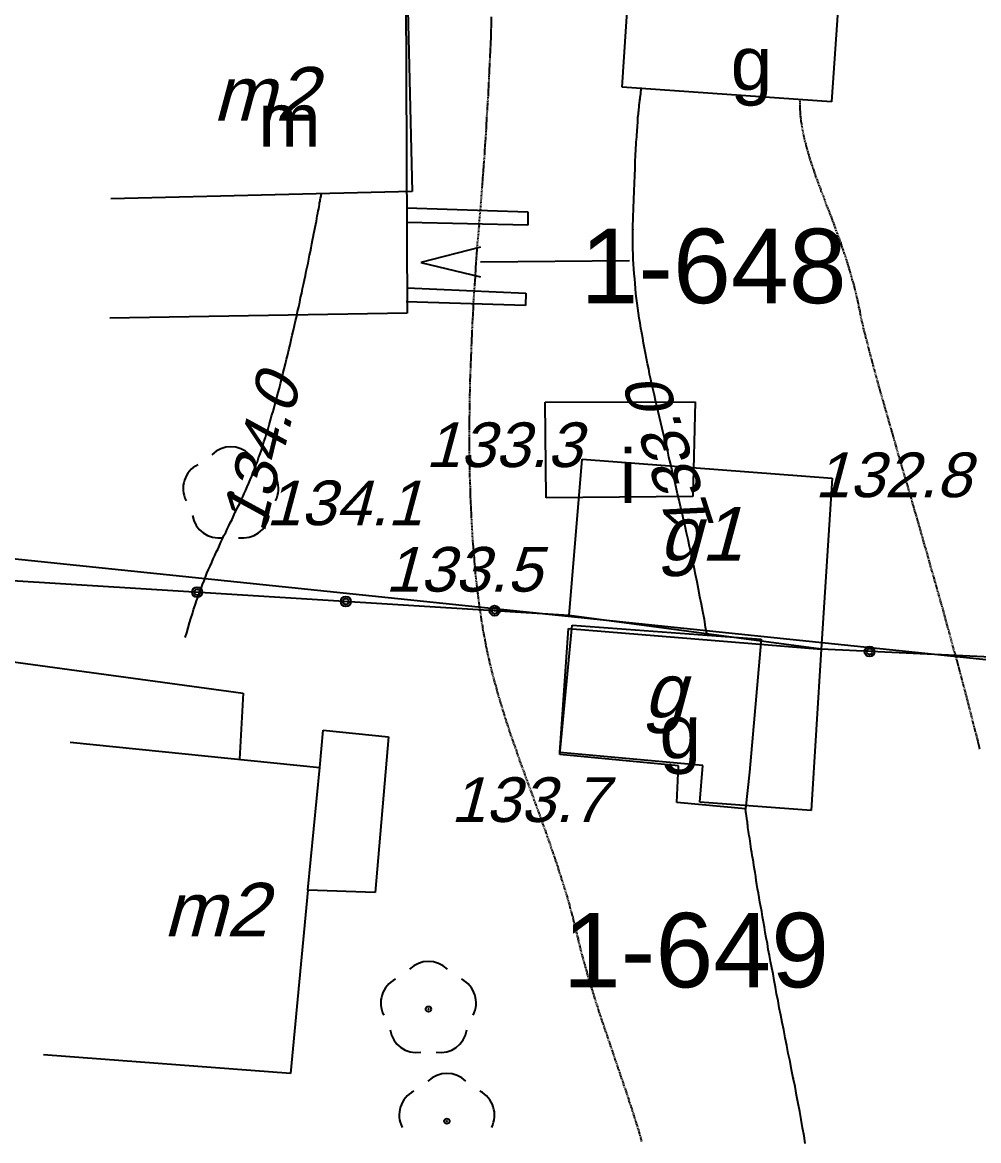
# Model space of a CAD drawing. Header units: millimetres. Extents: x -105266 to 178069, y 491 to 168574.
# Drawn here: x 20663 to 23871, y 99323 to 103076 of the extents above; entities that cross this region are included whole.
import ezdxf
from ezdxf.enums import TextEntityAlignment as Align

# ---------------------------------------------------------------- set-up
doc = ezdxf.new("R2010")
doc.units = ezdxf.units.MM
for name, pattern in [('1', [0]), ('BGT', [0]), ('BUD', [0]), ('GDE', [0]), ('UPW', [0]), ('WRC', [0]), ('WRP', [4.5, 3, -1.5])]:
    doc.linetypes.add(name, pattern=pattern)
for name, color, linetype in [('DZIALKI', 7, 'GDE'), ('EBTPO_L_8', 7, '1'), ('EBUOA_MZ_T_0', 14, 'Continuous'), ('EBUOA_T_0', 7, 'Continuous'), ('EBUPP_L_0', 7, '1'), ('EBUPP_MZ_L_1', 14, 'BUD'), ('NUMERY_DZIALEK', 7, 'Continuous'), ('SDRPT_L_1', 7, '1'), ('SZOPO_L_0', 171, '1'), ('SZZPZ_L_2', 90, '1'), ('UWWPO_L_0', 5, 'UPW'), ('WUKOS_T_4', 34, 'Continuous'), ('WWROH_T_0', 23, 'Continuous'), ('WWRPH_L_0', 23, 'WRC'), ('WWRPH_L_1', 23, 'WRP')]:
    doc.layers.add(name, color=color, linetype=linetype)
doc.styles.get("Standard").update_dxf_attribs({"font": 'arial.ttf'})

msp = doc.modelspace()

# ---------------------------------------------------------------- linework, layer by layer
at = {"layer": 'DZIALKI'}
msp.add_line((24680.92, 100854.63), (20440.92, 101295.63), dxfattribs=at)
at = {"layer": 'EBTPO_L_8', "linetype": '1'}
for p, q in [((22199.92, 102321.63), (21999.92, 102269.63)), ((21999.92, 102269.63), (22199.92, 102221.63)), ((22699.92, 102275.63), (22199.92, 102271.63))]:
    msp.add_line(p, q, dxfattribs=at)
at = {"layer": 'EBUPP_L_0', "linetype": '1'}
for p, q in [((22674.92, 102858.63), (22699.92, 103241.63)), ((21953.92, 103196.63), (21969.92, 102508.63)), ((23403.92, 103203.63), (23376.92, 102809.63)), ((23376.92, 102809.63), (22674.92, 102858.63)), ((21969.92, 102508.63), (20958.92, 102483.63)), ((22416.92, 101801.63), (22919.92, 101802.63)), ((22419.92, 101480.63), (22416.92, 101801.63)), ((22919.92, 101802.63), (22911.92, 101484.63)), ((22911.92, 101484.63), (22419.92, 101480.63)), ((22465.92, 100618.63), (22506.92, 101052.63)), ((22506.92, 101052.63), (23140.92, 101006.63)), ((23140.92, 101006.63), (23101.92, 100559.63)), ((21660.92, 100575.63), (21671.92, 100700.63)), ((21671.92, 100700.63), (21890.92, 100678.63)), ((20822.92, 100660.63), (21660.92, 100575.63)), ((21890.92, 100678.63), (21845.92, 100155.63)), ((22863.92, 100580.63), (22465.92, 100618.63)), ((22857.92, 100457.63), (22863.92, 100580.63)), ((23101.92, 100559.63), (23088.92, 100436.63)), ((23088.92, 100436.63), (22857.92, 100457.63)), ((21619.92, 100163.63), (21561.92, 99548.63)), ((21845.92, 100155.63), (21619.92, 100163.63)), ((21561.92, 99548.63), (20733.92, 99611.63))]:
    msp.add_line(p, q, dxfattribs=at)
at = {"layer": 'EBUPP_MZ_L_1', "linetype": 'BUD'}
for p, q in [((21948.92, 103208.63), (21953.92, 102100.63)), ((21953.92, 102100.63), (20955.92, 102083.63)), ((22496.92, 101085.63), (22540.92, 101609.63)), ((22540.92, 101609.63), (23378.92, 101546.63)), ((23378.92, 101546.63), (23342.92, 100972.63)), ((23342.92, 100972.63), (22496.92, 101085.63)), ((22465.92, 100625.63), (22494.92, 101041.63)), ((22494.92, 101041.63), (23342.92, 100972.63)), ((23342.92, 100972.63), (23308.92, 100430.63)), ((21660.92, 100575.63), (21671.92, 100700.63)), ((21671.92, 100700.63), (21890.92, 100678.63)), ((20822.92, 100660.63), (21660.92, 100575.63)), ((21890.92, 100678.63), (21845.92, 100155.63)), ((22945.92, 100582.63), (22465.92, 100625.63)), ((22934.92, 100458.63), (22945.92, 100582.63)), ((21619.92, 100163.63), (21660.92, 100575.63)), ((23308.92, 100430.63), (22934.92, 100458.63)), ((21619.92, 100163.63), (21561.92, 99548.63)), ((21845.92, 100155.63), (21619.92, 100163.63)), ((21561.92, 99548.63), (20733.92, 99611.63))]:
    msp.add_line(p, q, dxfattribs=at)
at = {"layer": 'SDRPT_L_1', "linetype": '1'}
for p, q in [((21951.92, 102453.63), (22357.92, 102440.63)), ((22357.92, 102440.63), (22357.92, 102395.63)), ((22357.92, 102395.63), (21953.92, 102404.63)), ((21953.92, 102184.63), (22351.92, 102167.63)), ((22351.92, 102167.63), (22350.92, 102125.63)), ((22350.92, 102125.63), (21949.92, 102137.63))]:
    msp.add_line(p, q, dxfattribs=at)
at = {"layer": 'SZOPO_L_0', "linetype": 'BGT'}
for p, q in [((22496.92, 101085.63), (20436.92, 101213.63)), ((24753.92, 100906.63), (23342.92, 100972.63))]:
    msp.add_line(p, q, dxfattribs=at)
for centre, radius in [((21248.92, 101163.63), 17), ((21248.92, 101163.63), 10), ((21747.92, 101132.63), 17), ((21747.92, 101132.63), 10), ((22246.92, 101101.63), 17), ((22246.92, 101101.63), 10), ((23504.92, 100964.63), 17), ((23504.92, 100964.63), 10)]:
    msp.add_circle(centre, radius, dxfattribs=at)
at = {"layer": 'SZZPZ_L_2', "linetype": '1'}
for centre in [(21361.92, 101491.63), (22024.92, 99764.63), (22086.92, 99388.63)]:
    msp.add_circle(centre, 9, dxfattribs=at)
for centre, start, end in [((21361.92, 101561.63), 45.00064, 134.99936), ((21291.92, 101511.63), 117.00064, 206.99936), ((21431.91, 101511.63), 333.00064, 62.99936), ((21321.92, 101435.63), 189.00064, 278.99936), ((21401.92, 101435.63), 261.00064, 350.99936), ((22024.92, 99834.63), 45.00064, 134.99936), ((21954.92, 99784.63), 117.00064, 206.99936), ((22094.91, 99784.63), 333.00064, 62.99936), ((21984.92, 99708.63), 189.00064, 278.99936), ((22064.92, 99708.63), 261.00064, 350.99936), ((22086.92, 99458.63), 45.00064, 134.99936), ((22016.92, 99408.63), 117.00064, 206.99936), ((22156.91, 99408.63), 333.00064, 62.99936)]:
    msp.add_arc(centre, 90, start, end, dxfattribs=at)
for p in [(21361.92, 101491.63), (22024.92, 99764.63), (22086.92, 99388.63)]:
    msp.add_point(p, dxfattribs=at)
at = {"layer": 'UWWPO_L_0', "linetype": 'UPW'}
for p, q in [((19374.92, 101100.63), (21402.92, 100824.63)), ((21402.92, 100824.63), (21390.92, 100603.63))]:
    msp.add_line(p, q, dxfattribs=at)
at = {"layer": 'WWRPH_L_0', "linetype": 'WRC'}
for p, q in [((22734.92, 102825.63), (22735.92, 102828.63)), ((22735.92, 102831.63), (22736.92, 102833.63)), ((22735.92, 102828.63), (22735.92, 102831.63)), ((22736.92, 102838.63), (22737.92, 102840.63)), ((22736.92, 102836.63), (22736.92, 102838.63)), ((22736.92, 102833.63), (22736.92, 102836.63)), ((22737.92, 102845.63), (22738.92, 102847.63)), ((22737.92, 102844.63), (22737.92, 102845.63)), ((22737.92, 102842.63), (22737.92, 102844.63)), ((22737.92, 102840.63), (22737.92, 102842.63)), ((22738.92, 102851.63), (22739.92, 102852.63)), ((22738.92, 102850.63), (22738.92, 102851.63)), ((22738.92, 102849.63), (22738.92, 102850.63)), ((22738.92, 102848.63), (22738.92, 102849.63)), ((22738.92, 102847.63), (22738.92, 102848.63)), ((22739.92, 102853.63), (22739.92, 102854.63)), ((22739.92, 102852.63), (22739.92, 102853.63)), ((22731.92, 102799.63), (22732.92, 102804.63)), ((22731.92, 102795.63), (22731.92, 102799.63)), ((22731.92, 102790.63), (22731.92, 102795.63)), ((22732.92, 102808.63), (22733.92, 102812.63)), ((22732.92, 102804.63), (22732.92, 102808.63)), ((22733.92, 102815.63), (22734.92, 102819.63)), ((22733.92, 102812.63), (22733.92, 102815.63)), ((22734.92, 102822.63), (22734.92, 102825.63)), ((22734.92, 102819.63), (22734.92, 102822.63)), ((22727.92, 102757.63), (22728.92, 102763.63)), ((22727.92, 102751.63), (22727.92, 102757.63)), ((22728.92, 102763.63), (22729.92, 102769.63)), ((22729.92, 102774.63), (22730.92, 102780.63)), ((22729.92, 102769.63), (22729.92, 102774.63)), ((22730.92, 102785.63), (22731.92, 102790.63)), ((22730.92, 102780.63), (22730.92, 102785.63)), ((22724.92, 102715.63), (22725.92, 102723.63)), ((22725.92, 102730.63), (22726.92, 102737.63)), ((22725.92, 102723.63), (22725.92, 102730.63)), ((22726.92, 102744.63), (22727.92, 102751.63)), ((22726.92, 102737.63), (22726.92, 102744.63)), ((22721.92, 102673.63), (22722.92, 102682.63)), ((22722.92, 102682.63), (22723.92, 102691.63)), ((22723.92, 102699.63), (22724.92, 102707.63)), ((22723.92, 102691.63), (22723.92, 102699.63)), ((22724.92, 102707.63), (22724.92, 102715.63)), ((22719.92, 102634.63), (22720.92, 102644.63)), ((22720.92, 102654.63), (22721.92, 102664.63)), ((22720.92, 102644.63), (22720.92, 102654.63)), ((22721.92, 102664.63), (22721.92, 102673.63)), ((22718.92, 102613.63), (22719.92, 102624.63)), ((22718.92, 102602.63), (22718.92, 102613.63)), ((22719.92, 102624.63), (22719.92, 102634.63)), ((22716.92, 102567.63), (22717.92, 102579.63)), ((22716.92, 102554.63), (22716.92, 102567.63)), ((22717.92, 102590.63), (22718.92, 102602.63)), ((22717.92, 102579.63), (22717.92, 102590.63)), ((22714.92, 102516.63), (22715.92, 102529.63)), ((22715.92, 102542.63), (22716.92, 102554.63)), ((22715.92, 102529.63), (22715.92, 102542.63)), ((21663.92, 102489.63), (21664.92, 102492.63)), ((21664.92, 102497.63), (21665.92, 102499.63)), ((21664.92, 102495.63), (21664.92, 102497.63)), ((21664.92, 102492.63), (21664.92, 102495.63)), ((21665.92, 102499.63), (21665.92, 102500.63)), ((22713.92, 102488.63), (22714.92, 102502.63)), ((22714.92, 102502.63), (22714.92, 102516.63)), ((21656.92, 102450.63), (21657.92, 102457.63)), ((21657.92, 102457.63), (21658.92, 102464.63)), ((21658.92, 102464.63), (21659.92, 102470.63)), ((21659.92, 102470.63), (21661.92, 102475.63)), ((21661.92, 102480.63), (21662.92, 102485.63)), ((21661.92, 102475.63), (21661.92, 102480.63)), ((21662.92, 102485.63), (21663.92, 102489.63)), ((22712.92, 102459.63), (22713.92, 102474.63)), ((22712.92, 102444.63), (22712.92, 102459.63)), ((22713.92, 102474.63), (22713.92, 102488.63)), ((21648.92, 102408.63), (21650.92, 102417.63)), ((21650.92, 102417.63), (21651.92, 102426.63)), ((21651.92, 102426.63), (21653.92, 102435.63)), ((21653.92, 102435.63), (21654.92, 102443.63)), ((21654.92, 102443.63), (21656.92, 102450.63)), ((22711.92, 102428.63), (22712.92, 102444.63)), ((22711.92, 102413.63), (22711.92, 102428.63)), ((21642.92, 102377.63), (21644.92, 102388.63)), ((21644.92, 102388.63), (21646.92, 102398.63)), ((21646.92, 102398.63), (21648.92, 102408.63)), ((22710.92, 102396.63), (22711.92, 102413.63)), ((22710.92, 102380.63), (22710.92, 102396.63)), ((22710.92, 102363.63), (22710.92, 102380.63)), ((21633.92, 102332.63), (21635.92, 102344.63)), ((21635.92, 102344.63), (21637.92, 102355.63)), ((21637.92, 102355.63), (21640.92, 102367.63)), ((21640.92, 102367.63), (21642.92, 102377.63)), ((22710.92, 102347.63), (22710.92, 102363.63)), ((22710.92, 102330.63), (22710.92, 102347.63)), ((21625.92, 102294.63), (21628.92, 102307.63)), ((21628.92, 102307.63), (21630.92, 102319.63)), ((21630.92, 102319.63), (21633.92, 102332.63)), ((22710.92, 102314.63), (22710.92, 102330.63)), ((22711.92, 102297.63), (22710.92, 102314.63)), ((21617.92, 102254.63), (21620.92, 102267.63)), ((21620.92, 102267.63), (21623.92, 102281.63)), ((21623.92, 102281.63), (21625.92, 102294.63)), ((22711.92, 102281.63), (22711.92, 102297.63)), ((22712.92, 102264.63), (22711.92, 102281.63)), ((21611.92, 102226.63), (21614.92, 102240.63)), ((21614.92, 102240.63), (21617.92, 102254.63)), ((22713.92, 102248.63), (22712.92, 102264.63)), ((22714.92, 102232.63), (22713.92, 102248.63)), ((22716.92, 102215.63), (22714.92, 102232.63)), ((21602.92, 102182.63), (21605.92, 102196.63)), ((21605.92, 102196.63), (21608.92, 102211.63)), ((21608.92, 102211.63), (21611.92, 102226.63)), ((22717.92, 102199.63), (22716.92, 102215.63)), ((22719.92, 102182.63), (22717.92, 102199.63)), ((21595.92, 102152.63), (21599.92, 102167.63)), ((21599.92, 102167.63), (21602.92, 102182.63)), ((22720.92, 102166.63), (22719.92, 102182.63)), ((22722.92, 102149.63), (22720.92, 102166.63)), ((21585.92, 102105.63), (21589.92, 102121.63)), ((21589.92, 102121.63), (21592.92, 102136.63)), ((21592.92, 102136.63), (21595.92, 102152.63)), ((22724.92, 102133.63), (22722.92, 102149.63)), ((22727.92, 102116.63), (22724.92, 102133.63)), ((22729.92, 102100.63), (22727.92, 102116.63)), ((21578.92, 102074.63), (21582.92, 102089.63)), ((21582.92, 102089.63), (21585.92, 102105.63)), ((22731.92, 102083.63), (22729.92, 102100.63)), ((22734.92, 102066.63), (22731.92, 102083.63)), ((21567.92, 102026.63), (21571.92, 102042.63)), ((21571.92, 102042.63), (21575.92, 102058.63)), ((21575.92, 102058.63), (21578.92, 102074.63)), ((22737.92, 102049.63), (22734.92, 102066.63)), ((22740.92, 102033.63), (22737.92, 102049.63)), ((21560.92, 101993.63), (21563.92, 102010.63)), ((21563.92, 102010.63), (21567.92, 102026.63)), ((22743.92, 102016.63), (22740.92, 102033.63)), ((22746.92, 101999.63), (22743.92, 102016.63)), ((21552.92, 101961.63), (21556.92, 101977.63)), ((21556.92, 101977.63), (21560.92, 101993.63)), ((22749.92, 101982.63), (22746.92, 101999.63)), ((22752.92, 101965.63), (22749.92, 101982.63)), ((22756.92, 101947.63), (22752.92, 101965.63)), ((21540.92, 101913.63), (21544.92, 101929.63)), ((21544.92, 101929.63), (21548.92, 101945.63)), ((21548.92, 101945.63), (21552.92, 101961.63)), ((22759.92, 101930.63), (22756.92, 101947.63)), ((22763.92, 101913.63), (22759.92, 101930.63)), ((21532.92, 101880.63), (21536.92, 101896.63)), ((21536.92, 101896.63), (21540.92, 101913.63)), ((22766.92, 101895.63), (22763.92, 101913.63)), ((22770.92, 101877.63), (22766.92, 101895.63)), ((21524.92, 101848.63), (21528.92, 101864.63)), ((21528.92, 101864.63), (21532.92, 101880.63)), ((22774.92, 101860.63), (22770.92, 101877.63)), ((22778.92, 101842.63), (22774.92, 101860.63)), ((21511.92, 101801.63), (21515.92, 101817.63)), ((21515.92, 101817.63), (21520.92, 101833.63)), ((21520.92, 101833.63), (21524.92, 101848.63)), ((22782.92, 101824.63), (22778.92, 101842.63)), ((22786.92, 101806.63), (22782.92, 101824.63)), ((21503.92, 101770.63), (21507.92, 101786.63)), ((21507.92, 101786.63), (21511.92, 101801.63)), ((22790.92, 101788.63), (22786.92, 101806.63)), ((22795.92, 101769.63), (22790.92, 101788.63)), ((21490.92, 101725.63), (21494.92, 101740.63)), ((21494.92, 101740.63), (21498.92, 101755.63)), ((21498.92, 101755.63), (21503.92, 101770.63)), ((22799.92, 101751.63), (22795.92, 101769.63)), ((22804.92, 101732.63), (22799.92, 101751.63)), ((21481.92, 101696.63), (21486.92, 101711.63)), ((21486.92, 101711.63), (21490.92, 101725.63)), ((22808.92, 101713.63), (22804.92, 101732.63)), ((22813.92, 101694.63), (22808.92, 101713.63)), ((21468.92, 101654.63), (21472.92, 101668.63)), ((21472.92, 101668.63), (21477.92, 101682.63)), ((21477.92, 101682.63), (21481.92, 101696.63)), ((22817.92, 101675.63), (22813.92, 101694.63)), ((22822.92, 101655.63), (22817.92, 101675.63)), ((21454.92, 101614.63), (21459.92, 101627.63)), ((21459.92, 101627.63), (21464.92, 101640.63)), ((21464.92, 101640.63), (21468.92, 101654.63)), ((22827.92, 101636.63), (22822.92, 101655.63)), ((22831.92, 101616.63), (22827.92, 101636.63)), ((21445.92, 101589.63), (21450.92, 101601.63)), ((21450.92, 101601.63), (21454.92, 101614.63)), ((22836.92, 101596.63), (22831.92, 101616.63)), ((22841.92, 101576.63), (22836.92, 101596.63)), ((21426.92, 101540.63), (21431.92, 101552.63)), ((21431.92, 101552.63), (21435.92, 101564.63)), ((21435.92, 101564.63), (21440.92, 101576.63)), ((21440.92, 101576.63), (21445.92, 101589.63)), ((22846.92, 101556.63), (22841.92, 101576.63)), ((22851.92, 101535.63), (22846.92, 101556.63)), ((21411.92, 101506.63), (21416.92, 101517.63)), ((21416.92, 101517.63), (21421.92, 101529.63)), ((21421.92, 101529.63), (21426.92, 101540.63)), ((22855.92, 101514.63), (22851.92, 101535.63)), ((21396.92, 101472.63), (21401.92, 101483.63)), ((21401.92, 101483.63), (21406.92, 101494.63)), ((21406.92, 101494.63), (21411.92, 101506.63)), ((22860.92, 101493.63), (22855.92, 101514.63)), ((22865.92, 101472.63), (22860.92, 101493.63)), ((21375.92, 101429.63), (21380.92, 101440.63)), ((21380.92, 101440.63), (21385.92, 101450.63)), ((21385.92, 101450.63), (21391.92, 101461.63)), ((21391.92, 101461.63), (21396.92, 101472.63)), ((22870.92, 101451.63), (22865.92, 101472.63)), ((22875.92, 101429.63), (22870.92, 101451.63)), ((21359.92, 101396.63), (21365.92, 101407.63)), ((21365.92, 101407.63), (21370.92, 101418.63)), ((21370.92, 101418.63), (21375.92, 101429.63)), ((22880.92, 101407.63), (22875.92, 101429.63)), ((22885.92, 101385.63), (22880.92, 101407.63)), ((21344.92, 101364.63), (21349.92, 101375.63)), ((21349.92, 101375.63), (21354.92, 101386.63)), ((21354.92, 101386.63), (21359.92, 101396.63)), ((22890.92, 101362.63), (22885.92, 101385.63)), ((21323.92, 101320.63), (21328.92, 101331.63)), ((21328.92, 101331.63), (21333.92, 101342.63)), ((21333.92, 101342.63), (21338.92, 101353.63)), ((21338.92, 101353.63), (21344.92, 101364.63)), ((22895.92, 101340.63), (22890.92, 101362.63)), ((22900.92, 101317.63), (22895.92, 101340.63)), ((21307.92, 101286.63), (21312.92, 101298.63)), ((21312.92, 101298.63), (21318.92, 101309.63)), ((21318.92, 101309.63), (21323.92, 101320.63)), ((22905.92, 101294.63), (22900.92, 101317.63)), ((22910.92, 101270.63), (22905.92, 101294.63)), ((21292.92, 101251.63), (21297.92, 101263.63)), ((21297.92, 101263.63), (21302.92, 101275.63)), ((21302.92, 101275.63), (21307.92, 101286.63)), ((22915.92, 101246.63), (22910.92, 101270.63)), ((21276.92, 101214.63), (21281.92, 101227.63)), ((21281.92, 101227.63), (21286.92, 101239.63)), ((21286.92, 101239.63), (21292.92, 101251.63)), ((22920.92, 101222.63), (22915.92, 101246.63)), ((22925.92, 101198.63), (22920.92, 101222.63)), ((21261.92, 101175.63), (21266.92, 101189.63)), ((21266.92, 101189.63), (21271.92, 101201.63)), ((21271.92, 101201.63), (21276.92, 101214.63)), ((22930.92, 101173.63), (22925.92, 101198.63)), ((21246.92, 101134.63), (21251.92, 101148.63)), ((21251.92, 101148.63), (21256.92, 101162.63)), ((21256.92, 101162.63), (21261.92, 101175.63)), ((22935.92, 101148.63), (22930.92, 101173.63)), ((22940.92, 101123.63), (22935.92, 101148.63)), ((21232.92, 101090.63), (21236.92, 101105.63)), ((21236.92, 101105.63), (21241.92, 101120.63)), ((21241.92, 101120.63), (21246.92, 101134.63)), ((22945.92, 101098.63), (22940.92, 101123.63)), ((21222.92, 101060.63), (21227.92, 101075.63)), ((21227.92, 101075.63), (21232.92, 101090.63)), ((22950.92, 101072.63), (22945.92, 101098.63)), ((22954.92, 101046.63), (22950.92, 101072.63)), ((21208.92, 101011.63), (21213.92, 101027.63)), ((21213.92, 101027.63), (21218.92, 101044.63)), ((21218.92, 101044.63), (21222.92, 101060.63)), ((22959.92, 101019.63), (22954.92, 101046.63)), ((23088.92, 100435.63), (23088.92, 100436.63)), ((23088.92, 100434.63), (23088.92, 100435.63)), ((23088.92, 100432.63), (23088.92, 100434.63)), ((23089.92, 100431.63), (23088.92, 100432.63)), ((23089.92, 100429.63), (23089.92, 100431.63)), ((23089.92, 100426.63), (23089.92, 100429.63)), ((23089.92, 100424.63), (23089.92, 100426.63)), ((23090.92, 100421.63), (23089.92, 100424.63)), ((23090.92, 100418.63), (23090.92, 100421.63)), ((23091.92, 100414.63), (23090.92, 100418.63)), ((23091.92, 100410.63), (23091.92, 100414.63)), ((23092.92, 100406.63), (23091.92, 100410.63)), ((23092.92, 100401.63), (23092.92, 100406.63)), ((23093.92, 100397.63), (23092.92, 100401.63)), ((23094.92, 100391.63), (23093.92, 100397.63)), ((23094.92, 100386.63), (23094.92, 100391.63)), ((23095.92, 100380.63), (23094.92, 100386.63)), ((23096.92, 100373.63), (23095.92, 100380.63)), ((23097.92, 100367.63), (23096.92, 100373.63)), ((23098.92, 100360.63), (23097.92, 100367.63)), ((23099.92, 100352.63), (23098.92, 100360.63)), ((23100.92, 100345.63), (23099.92, 100352.63)), ((23102.92, 100336.63), (23100.92, 100345.63)), ((23103.92, 100328.63), (23102.92, 100336.63)), ((23104.92, 100319.63), (23103.92, 100328.63)), ((23106.92, 100310.63), (23104.92, 100319.63)), ((23107.92, 100300.63), (23106.92, 100310.63)), ((23109.92, 100290.63), (23107.92, 100300.63)), ((23110.92, 100280.63), (23109.92, 100290.63)), ((23112.92, 100269.63), (23110.92, 100280.63)), ((23114.92, 100258.63), (23112.92, 100269.63)), ((23116.92, 100246.63), (23114.92, 100258.63)), ((23118.92, 100234.63), (23116.92, 100246.63)), ((23120.92, 100222.63), (23118.92, 100234.63)), ((23122.92, 100209.63), (23120.92, 100222.63)), ((23124.92, 100195.63), (23122.92, 100209.63)), ((23126.92, 100182.63), (23124.92, 100195.63)), ((23128.92, 100168.63), (23126.92, 100182.63)), ((23131.92, 100153.63), (23128.92, 100168.63)), ((23134.92, 100138.63), (23131.92, 100153.63)), ((23136.92, 100123.63), (23134.92, 100138.63)), ((23139.92, 100107.63), (23136.92, 100123.63)), ((23142.92, 100091.63), (23139.92, 100107.63)), ((23145.92, 100074.63), (23142.92, 100091.63)), ((23148.92, 100057.63), (23145.92, 100074.63)), ((23151.92, 100039.63), (23148.92, 100057.63)), ((23154.92, 100021.63), (23151.92, 100039.63)), ((23157.92, 100003.63), (23154.92, 100021.63)), ((23161.92, 99984.63), (23157.92, 100003.63)), ((23164.92, 99964.63), (23161.92, 99984.63)), ((23168.92, 99944.63), (23164.92, 99964.63)), ((23172.92, 99924.63), (23168.92, 99944.63)), ((23176.92, 99903.63), (23172.92, 99924.63)), ((23180.92, 99882.63), (23176.92, 99903.63)), ((23184.92, 99860.63), (23180.92, 99882.63)), ((23188.92, 99838.63), (23184.92, 99860.63)), ((23192.92, 99815.63), (23188.92, 99838.63)), ((23197.92, 99792.63), (23192.92, 99815.63)), ((23201.92, 99768.63), (23197.92, 99792.63)), ((23206.92, 99744.63), (23201.92, 99768.63)), ((23211.92, 99719.63), (23206.92, 99744.63)), ((23216.92, 99694.63), (23211.92, 99719.63)), ((23221.92, 99668.63), (23216.92, 99694.63)), ((23226.92, 99642.63), (23221.92, 99668.63)), ((23231.92, 99615.63), (23226.92, 99642.63)), ((23237.92, 99588.63), (23231.92, 99615.63)), ((23242.92, 99560.63), (23237.92, 99588.63)), ((23248.92, 99532.63), (23242.92, 99560.63)), ((23254.92, 99504.63), (23248.92, 99532.63)), ((23259.92, 99475.63), (23254.92, 99504.63)), ((23264.92, 99447.63), (23259.92, 99475.63)), ((23270.92, 99420.63), (23264.92, 99447.63)), ((23274.92, 99393.63), (23270.92, 99420.63)), ((23279.92, 99366.63), (23274.92, 99393.63)), ((23284.92, 99339.63), (23279.92, 99366.63)), ((23288.92, 99313.63), (23284.92, 99339.63))]:
    msp.add_line(p, q, dxfattribs=at)
for p in [(22739.92, 102854.63), (22739.92, 102853.63), (21665.92, 102500.63), (22710.92, 102380.63), (21468.92, 101654.63), (23088.92, 100436.63), (23088.92, 100435.63), (23248.92, 99532.63)]:
    msp.add_point(p, dxfattribs=at)
at = {"layer": 'WWRPH_L_1', "linetype": 'WRP'}
for p, q in [((22236.92, 103075.63), (22236.92, 103094.63)), ((22234.92, 103038.63), (22235.92, 103057.63)), ((22235.92, 103057.63), (22236.92, 103075.63)), ((22233.92, 102998.63), (22234.92, 103018.63)), ((22234.92, 103018.63), (22234.92, 103038.63)), ((22231.92, 102958.63), (22232.92, 102978.63)), ((22232.92, 102978.63), (22233.92, 102998.63)), ((22230.92, 102937.63), (22231.92, 102958.63)), ((22228.92, 102894.63), (22229.92, 102916.63)), ((22229.92, 102916.63), (22230.92, 102937.63)), ((22226.92, 102850.63), (22227.92, 102872.63)), ((22227.92, 102872.63), (22228.92, 102894.63)), ((22225.92, 102827.63), (22226.92, 102850.63)), ((22222.92, 102781.63), (22223.92, 102804.63)), ((22223.92, 102804.63), (22225.92, 102827.63)), ((23270.92, 102817.63), (23270.92, 102809.63)), ((23270.92, 102809.63), (23270.92, 102800.63)), ((23270.92, 102800.63), (23270.92, 102792.63)), ((23270.92, 102792.63), (23270.92, 102783.63)), ((22219.92, 102733.63), (22220.92, 102757.63)), ((22220.92, 102757.63), (22222.92, 102781.63)), ((23270.92, 102783.63), (23271.92, 102775.63)), ((23271.92, 102775.63), (23271.92, 102766.63)), ((23271.92, 102766.63), (23272.92, 102758.63)), ((23272.92, 102758.63), (23273.92, 102749.63)), ((22218.92, 102708.63), (22219.92, 102733.63)), ((23273.92, 102749.63), (23274.92, 102740.63)), ((23274.92, 102740.63), (23276.92, 102732.63)), ((23276.92, 102732.63), (23277.92, 102723.63)), ((23277.92, 102723.63), (23279.92, 102714.63)), ((22214.92, 102659.63), (22216.92, 102684.63)), ((22216.92, 102684.63), (22218.92, 102708.63)), ((23279.92, 102714.63), (23280.92, 102705.63)), ((23280.92, 102705.63), (23282.92, 102697.63)), ((23282.92, 102697.63), (23284.92, 102688.63)), ((23284.92, 102688.63), (23286.92, 102679.63)), ((23286.92, 102679.63), (23289.92, 102670.63)), ((22213.92, 102633.63), (22214.92, 102659.63)), ((23289.92, 102670.63), (23291.92, 102661.63)), ((23291.92, 102661.63), (23293.92, 102652.63)), ((23293.92, 102652.63), (23296.92, 102643.63)), ((23296.92, 102643.63), (23299.92, 102633.63)), ((22209.92, 102582.63), (22211.92, 102608.63)), ((22211.92, 102608.63), (22213.92, 102633.63)), ((23299.92, 102633.63), (23301.92, 102624.63)), ((23301.92, 102624.63), (23304.92, 102615.63)), ((23304.92, 102615.63), (23307.92, 102606.63)), ((23307.92, 102606.63), (23310.92, 102596.63)), ((22207.92, 102555.63), (22209.92, 102582.63)), ((23310.92, 102596.63), (23314.92, 102587.63)), ((23314.92, 102587.63), (23317.92, 102577.63)), ((23317.92, 102577.63), (23320.92, 102568.63)), ((23320.92, 102568.63), (23323.92, 102558.63)), ((22203.92, 102502.63), (22205.92, 102529.63)), ((22205.92, 102529.63), (22207.92, 102555.63)), ((23323.92, 102558.63), (23327.92, 102549.63)), ((23327.92, 102549.63), (23330.92, 102539.63)), ((23330.92, 102539.63), (23334.92, 102529.63)), ((23334.92, 102529.63), (23338.92, 102520.63)), ((22201.92, 102475.63), (22203.92, 102502.63)), ((23338.92, 102520.63), (23341.92, 102510.63)), ((23341.92, 102510.63), (23345.92, 102500.63)), ((23345.92, 102500.63), (23349.92, 102490.63)), ((22199.92, 102447.63), (22201.92, 102475.63)), ((23349.92, 102490.63), (23353.92, 102480.63)), ((23353.92, 102480.63), (23356.92, 102470.63)), ((23356.92, 102470.63), (23360.92, 102460.63)), ((23360.92, 102460.63), (23364.92, 102450.63)), ((22194.92, 102391.63), (22196.92, 102419.63)), ((22196.92, 102419.63), (22199.92, 102447.63)), ((23364.92, 102450.63), (23368.92, 102440.63)), ((23368.92, 102440.63), (23372.92, 102430.63)), ((23372.92, 102430.63), (23376.92, 102419.63)), ((23376.92, 102419.63), (23380.92, 102409.63)), ((22192.92, 102363.63), (22194.92, 102391.63)), ((23380.92, 102409.63), (23384.92, 102398.63)), ((23384.92, 102398.63), (23387.92, 102388.63)), ((23387.92, 102388.63), (23391.92, 102377.63)), ((22189.92, 102335.63), (22192.92, 102363.63)), ((23391.92, 102377.63), (23395.92, 102367.63)), ((23395.92, 102367.63), (23399.92, 102356.63)), ((23399.92, 102356.63), (23403.92, 102346.63)), ((23403.92, 102346.63), (23407.92, 102335.63)), ((22185.92, 102280.63), (22187.92, 102307.63)), ((22187.92, 102307.63), (22189.92, 102335.63)), ((23407.92, 102335.63), (23410.92, 102324.63)), ((23410.92, 102324.63), (23414.92, 102313.63)), ((23414.92, 102313.63), (23418.92, 102302.63)), ((22183.92, 102252.63), (22185.92, 102280.63)), ((23418.92, 102302.63), (23422.92, 102291.63)), ((23422.92, 102291.63), (23425.92, 102280.63)), ((23425.92, 102280.63), (23429.92, 102269.63)), ((23429.92, 102269.63), (23432.92, 102258.63)), ((22182.92, 102225.63), (22183.92, 102252.63)), ((23432.92, 102258.63), (23436.92, 102246.63)), ((23436.92, 102246.63), (23439.92, 102235.63)), ((23439.92, 102235.63), (23442.92, 102224.63)), ((22178.92, 102172.63), (22180.92, 102198.63)), ((22180.92, 102198.63), (22182.92, 102225.63)), ((23442.92, 102224.63), (23445.92, 102212.63)), ((23445.92, 102212.63), (23449.92, 102201.63)), ((23449.92, 102201.63), (23452.92, 102189.63)), ((22176.92, 102145.63), (22178.92, 102172.63)), ((23452.92, 102189.63), (23455.92, 102177.63)), ((23455.92, 102177.63), (23458.92, 102166.63)), ((23458.92, 102166.63), (23460.92, 102154.63)), ((23460.92, 102154.63), (23463.92, 102142.63)), ((22174.92, 102093.63), (22175.92, 102119.63)), ((22175.92, 102119.63), (22176.92, 102145.63)), ((23463.92, 102142.63), (23466.92, 102130.63)), ((23466.92, 102130.63), (23468.92, 102118.63)), ((23468.92, 102118.63), (23471.92, 102106.63)), ((22172.92, 102067.63), (22174.92, 102093.63)), ((23471.92, 102106.63), (23473.92, 102092.63)), ((23473.92, 102092.63), (23476.92, 102078.63)), ((23476.92, 102078.63), (23480.92, 102064.63)), ((22170.92, 102016.63), (22171.92, 102041.63)), ((22171.92, 102041.63), (22172.92, 102067.63)), ((23480.92, 102064.63), (23483.92, 102049.63)), ((23483.92, 102049.63), (23487.92, 102033.63)), ((22169.92, 101991.63), (22170.92, 102016.63)), ((23487.92, 102033.63), (23491.92, 102016.63)), ((23491.92, 102016.63), (23496.92, 101999.63)), ((22167.92, 101941.63), (22168.92, 101966.63)), ((22168.92, 101966.63), (22169.92, 101991.63)), ((23496.92, 101999.63), (23500.92, 101982.63)), ((23500.92, 101982.63), (23505.92, 101963.63)), ((22166.92, 101917.63), (22167.92, 101941.63)), ((23505.92, 101963.63), (23510.92, 101945.63)), ((23510.92, 101945.63), (23515.92, 101925.63)), ((22164.92, 101868.63), (22165.92, 101892.63)), ((22165.92, 101892.63), (22166.92, 101917.63)), ((23515.92, 101925.63), (23521.92, 101905.63)), ((23521.92, 101905.63), (23526.92, 101885.63)), ((22164.92, 101844.63), (22164.92, 101868.63)), ((23526.92, 101885.63), (23532.92, 101864.63)), ((23532.92, 101864.63), (23538.92, 101842.63)), ((22163.92, 101821.63), (22164.92, 101844.63)), ((22163.92, 101797.63), (22163.92, 101821.63)), ((23538.92, 101842.63), (23544.92, 101820.63)), ((23544.92, 101820.63), (23551.92, 101798.63)), ((22163.92, 101774.63), (22163.92, 101797.63)), ((23551.92, 101798.63), (23557.92, 101775.63)), ((22162.92, 101751.63), (22163.92, 101774.63)), ((22162.92, 101728.63), (22162.92, 101751.63)), ((23557.92, 101775.63), (23564.92, 101751.63)), ((23564.92, 101751.63), (23571.92, 101727.63)), ((22162.92, 101706.63), (22162.92, 101728.63)), ((22162.92, 101683.63), (22162.92, 101706.63)), ((23571.92, 101727.63), (23578.92, 101703.63)), ((23578.92, 101703.63), (23585.92, 101678.63)), ((22162.92, 101661.63), (22162.92, 101683.63)), ((23585.92, 101678.63), (23592.92, 101653.63)), ((22162.92, 101639.63), (22162.92, 101661.63)), ((22162.92, 101617.63), (22162.92, 101639.63)), ((23592.92, 101653.63), (23599.92, 101628.63)), ((23599.92, 101628.63), (23607.92, 101602.63)), ((22163.92, 101596.63), (22162.92, 101617.63)), ((22163.92, 101574.63), (22163.92, 101596.63)), ((23607.92, 101602.63), (23614.92, 101576.63)), ((22163.92, 101553.63), (22163.92, 101574.63)), ((22164.92, 101532.63), (22163.92, 101553.63)), ((23614.92, 101576.63), (23622.92, 101549.63)), ((22165.92, 101512.63), (22164.92, 101532.63)), ((23622.92, 101549.63), (23630.92, 101523.63)), ((23630.92, 101523.63), (23638.92, 101495.63)), ((22165.92, 101491.63), (22165.92, 101512.63)), ((22166.92, 101471.63), (22165.92, 101491.63)), ((23638.92, 101495.63), (23646.92, 101468.63)), ((22167.92, 101451.63), (22166.92, 101471.63)), ((22168.92, 101431.63), (22167.92, 101451.63)), ((23646.92, 101468.63), (23654.92, 101440.63)), ((23654.92, 101440.63), (23662.92, 101412.63)), ((22169.92, 101412.63), (22168.92, 101431.63)), ((22170.92, 101392.63), (22169.92, 101412.63)), ((23662.92, 101412.63), (23670.92, 101384.63)), ((22171.92, 101373.63), (22170.92, 101392.63)), ((22172.92, 101354.63), (22171.92, 101373.63)), ((23670.92, 101384.63), (23678.92, 101356.63)), ((22173.92, 101335.63), (22172.92, 101354.63)), ((22175.92, 101317.63), (22173.92, 101335.63)), ((23678.92, 101356.63), (23686.92, 101327.63)), ((23686.92, 101327.63), (23695.92, 101298.63)), ((22176.92, 101299.63), (22175.92, 101317.63)), ((22178.92, 101280.63), (22176.92, 101299.63)), ((23695.92, 101298.63), (23703.92, 101269.63)), ((22179.92, 101263.63), (22178.92, 101280.63)), ((22181.92, 101245.63), (22179.92, 101263.63)), ((23703.92, 101269.63), (23711.92, 101239.63)), ((22182.92, 101227.63), (22181.92, 101245.63)), ((22184.92, 101210.63), (22182.92, 101227.63)), ((23711.92, 101239.63), (23720.92, 101210.63)), ((22186.92, 101193.63), (22184.92, 101210.63)), ((22188.92, 101176.63), (22186.92, 101193.63)), ((23720.92, 101210.63), (23728.92, 101180.63)), ((23728.92, 101180.63), (23736.92, 101151.63)), ((22190.92, 101160.63), (22188.92, 101176.63)), ((22192.92, 101143.63), (22190.92, 101160.63)), ((22194.92, 101127.63), (22192.92, 101143.63)), ((23736.92, 101151.63), (23745.92, 101121.63)), ((22196.92, 101111.63), (22194.92, 101127.63)), ((22199.92, 101095.63), (22196.92, 101111.63)), ((23745.92, 101121.63), (23753.92, 101091.63)), ((22201.92, 101080.63), (22199.92, 101095.63)), ((22203.92, 101064.63), (22201.92, 101080.63)), ((23753.92, 101091.63), (23761.92, 101061.63)), ((22206.92, 101049.63), (22203.92, 101064.63)), ((22208.92, 101034.63), (22206.92, 101049.63)), ((22211.92, 101020.63), (22208.92, 101034.63)), ((23761.92, 101061.63), (23770.92, 101030.63)), ((23770.92, 101030.63), (23778.92, 101000.63)), ((22214.92, 101005.63), (22211.92, 101020.63)), ((22216.92, 100991.63), (22214.92, 101005.63)), ((22219.92, 100977.63), (22216.92, 100991.63)), ((23778.92, 101000.63), (23786.92, 100970.63)), ((22222.92, 100963.63), (22219.92, 100977.63)), ((22225.92, 100949.63), (22222.92, 100963.63)), ((23786.92, 100970.63), (23795.92, 100939.63)), ((22228.92, 100936.63), (22225.92, 100949.63)), ((22231.92, 100923.63), (22228.92, 100936.63)), ((22234.92, 100910.63), (22231.92, 100923.63)), ((23795.92, 100939.63), (23803.92, 100909.63)), ((22238.92, 100896.63), (22234.92, 100910.63)), ((22241.92, 100883.63), (22238.92, 100896.63)), ((22244.92, 100870.63), (22241.92, 100883.63)), ((23803.92, 100909.63), (23811.92, 100879.63)), ((23811.92, 100879.63), (23819.92, 100848.63)), ((22248.92, 100857.63), (22244.92, 100870.63)), ((22252.92, 100844.63), (22248.92, 100857.63)), ((22255.92, 100830.63), (22252.92, 100844.63)), ((23819.92, 100848.63), (23827.92, 100818.63)), ((22259.92, 100817.63), (22255.92, 100830.63)), ((22263.92, 100804.63), (22259.92, 100817.63)), ((22267.92, 100791.63), (22263.92, 100804.63)), ((23827.92, 100818.63), (23835.92, 100787.63)), ((22271.92, 100778.63), (22267.92, 100791.63)), ((22275.92, 100765.63), (22271.92, 100778.63)), ((22279.92, 100752.63), (22275.92, 100765.63)), ((23835.92, 100787.63), (23843.92, 100757.63)), ((22283.92, 100738.63), (22279.92, 100752.63)), ((22287.92, 100725.63), (22283.92, 100738.63)), ((23843.92, 100757.63), (23850.92, 100727.63)), ((23850.92, 100727.63), (23858.92, 100696.63)), ((22292.92, 100712.63), (22287.92, 100725.63)), ((22296.92, 100699.63), (22292.92, 100712.63)), ((22300.92, 100686.63), (22296.92, 100699.63)), ((23858.92, 100696.63), (23866.92, 100666.63)), ((22305.92, 100673.63), (22300.92, 100686.63)), ((22309.92, 100660.63), (22305.92, 100673.63)), ((22314.92, 100647.63), (22309.92, 100660.63)), ((23866.92, 100666.63), (23873.92, 100636.63)), ((22319.92, 100634.63), (22314.92, 100647.63)), ((22323.92, 100621.63), (22319.92, 100634.63)), ((22328.92, 100607.63), (22323.92, 100621.63)), ((22332.92, 100594.63), (22328.92, 100607.63)), ((22337.92, 100581.63), (22332.92, 100594.63)), ((22342.92, 100568.63), (22337.92, 100581.63)), ((22347.92, 100555.63), (22342.92, 100568.63)), ((22351.92, 100542.63), (22347.92, 100555.63)), ((22356.92, 100529.63), (22351.92, 100542.63)), ((22361.92, 100516.63), (22356.92, 100529.63)), ((22366.92, 100502.63), (22361.92, 100516.63)), ((22371.92, 100489.63), (22366.92, 100502.63)), ((22376.92, 100476.63), (22371.92, 100489.63)), ((22380.92, 100463.63), (22376.92, 100476.63)), ((22385.92, 100450.63), (22380.92, 100463.63)), ((22390.92, 100436.63), (22385.92, 100450.63)), ((22395.92, 100423.63), (22390.92, 100436.63)), ((22400.92, 100410.63), (22395.92, 100423.63)), ((22404.92, 100397.63), (22400.92, 100410.63)), ((22409.92, 100383.63), (22404.92, 100397.63)), ((22414.92, 100370.63), (22409.92, 100383.63)), ((22419.92, 100357.63), (22414.92, 100370.63)), ((22423.92, 100343.63), (22419.92, 100357.63)), ((22428.92, 100330.63), (22423.92, 100343.63)), ((22433.92, 100317.63), (22428.92, 100330.63)), ((22437.92, 100303.63), (22433.92, 100317.63)), ((22442.92, 100290.63), (22437.92, 100303.63)), ((22447.92, 100276.63), (22442.92, 100290.63)), ((22451.92, 100263.63), (22447.92, 100276.63)), ((22456.92, 100250.63), (22451.92, 100263.63)), ((22460.92, 100236.63), (22456.92, 100250.63)), ((22464.92, 100223.63), (22460.92, 100236.63)), ((22469.92, 100209.63), (22464.92, 100223.63)), ((22473.92, 100195.63), (22469.92, 100209.63)), ((22477.92, 100182.63), (22473.92, 100195.63)), ((22482.92, 100168.63), (22477.92, 100182.63)), ((22486.92, 100154.63), (22482.92, 100168.63)), ((22490.92, 100141.63), (22486.92, 100154.63)), ((22494.92, 100127.63), (22490.92, 100141.63)), ((22498.92, 100113.63), (22494.92, 100127.63)), ((22501.92, 100100.63), (22498.92, 100113.63)), ((22505.92, 100086.63), (22501.92, 100100.63)), ((22509.92, 100072.63), (22505.92, 100086.63)), ((22512.92, 100058.63), (22509.92, 100072.63)), ((22516.92, 100044.63), (22512.92, 100058.63)), ((22519.92, 100030.63), (22516.92, 100044.63)), ((22523.92, 100016.63), (22519.92, 100030.63)), ((22526.92, 100002.63), (22523.92, 100016.63)), ((22529.92, 99988.63), (22526.92, 100002.63)), ((22533.92, 99974.63), (22529.92, 99988.63)), ((22536.92, 99960.63), (22533.92, 99974.63)), ((22540.92, 99946.63), (22536.92, 99960.63)), ((22544.92, 99931.63), (22540.92, 99946.63)), ((22548.92, 99917.63), (22544.92, 99931.63)), ((22552.92, 99903.63), (22548.92, 99917.63)), ((22556.92, 99888.63), (22552.92, 99903.63)), ((22560.92, 99874.63), (22556.92, 99888.63)), ((22564.92, 99859.63), (22560.92, 99874.63)), ((22569.92, 99845.63), (22564.92, 99859.63)), ((22573.92, 99830.63), (22569.92, 99845.63)), ((22578.92, 99816.63), (22573.92, 99830.63)), ((22582.92, 99801.63), (22578.92, 99816.63)), ((22587.92, 99786.63), (22582.92, 99801.63)), ((22592.92, 99772.63), (22587.92, 99786.63)), ((22596.92, 99757.63), (22592.92, 99772.63)), ((22601.92, 99742.63), (22596.92, 99757.63)), ((22606.92, 99728.63), (22601.92, 99742.63)), ((22611.92, 99713.63), (22606.92, 99728.63)), ((22616.92, 99698.63), (22611.92, 99713.63)), ((22621.92, 99684.63), (22616.92, 99698.63)), ((22626.92, 99669.63), (22621.92, 99684.63)), ((22631.92, 99654.63), (22626.92, 99669.63)), ((22636.92, 99639.63), (22631.92, 99654.63)), ((22641.92, 99625.63), (22636.92, 99639.63)), ((22646.92, 99610.63), (22641.92, 99625.63)), ((22651.92, 99595.63), (22646.92, 99610.63)), ((22656.92, 99580.63), (22651.92, 99595.63)), ((22661.92, 99566.63), (22656.92, 99580.63)), ((22666.92, 99551.63), (22661.92, 99566.63)), ((22671.92, 99536.63), (22666.92, 99551.63)), ((22676.92, 99522.63), (22671.92, 99536.63)), ((22681.92, 99507.63), (22676.92, 99522.63)), ((22686.92, 99492.63), (22681.92, 99507.63)), ((22691.92, 99478.63), (22686.92, 99492.63)), ((22696.92, 99463.63), (22691.92, 99478.63)), ((22700.92, 99449.63), (22696.92, 99463.63)), ((22705.92, 99434.63), (22700.92, 99449.63)), ((22710.92, 99420.63), (22705.92, 99434.63)), ((22714.92, 99406.63), (22710.92, 99420.63)), ((22719.92, 99391.63), (22714.92, 99406.63)), ((22723.92, 99377.63), (22719.92, 99391.63)), ((22728.92, 99363.63), (22723.92, 99377.63)), ((22732.92, 99349.63), (22728.92, 99363.63)), ((22736.92, 99334.63), (22732.92, 99349.63)), ((22740.92, 99320.63), (22736.92, 99334.63))]:
    msp.add_line(p, q, dxfattribs=at)
for p in [(22194.92, 102391.63), (23468.92, 102118.63), (22228.92, 100936.63), (22526.92, 100002.63)]:
    msp.add_point(p, dxfattribs=at)

# ---------------------------------------------------------------- texts
at = {"layer": 'EBUOA_MZ_T_0', "oblique": 15}
for s, p in [('m2', (21475.92, 102837.63)), ('g1', (22938.92, 101332.63)), ('g', (22816.92, 100805.63)), ('m2', (21309.92, 100099.63))]:
    msp.add_text(s, height=180, dxfattribs=at).set_placement(p, align=Align.MIDDLE)
at = {"layer": 'EBUOA_T_0'}
for s, p in [('g', (23038.92, 103028.63)), ('m', (21453.92, 102838.63)), ('i', (22666.92, 101642.63)), ('g', (22799.92, 100785.63))]:
    msp.add_text(s, height=180, dxfattribs=at).set_placement(p, align=Align.TOP_LEFT)
at = {"layer": 'NUMERY_DZIALEK'}
for s, p in [('1-648', (22534.92, 102383.63)), ('1-649', (22475.92, 100087.63))]:
    msp.add_text(s, height=250, dxfattribs=at).set_placement(p, align=Align.TOP_LEFT)
at = {"layer": 'WUKOS_T_4', "oblique": 15}
for s, p in [('133.3', (22276.92, 101658.63)), ('132.8', (23582.92, 101557.63)), ('134.1', (21741.92, 101463.63)), ('133.5', (22141.92, 101240.63)), ('133.7', (22361.92, 100467.63))]:
    msp.add_text(s, height=150, dxfattribs=at).set_placement(p, align=Align.MIDDLE)
at = {"layer": 'WWROH_T_0', "oblique": 15}
for s, rotation, p in [('134.0', 76.41, (21462.92, 101631.63)), ('133.0', 107.81998, (22834.92, 101607.63))]:
    msp.add_text(s, height=150, rotation=rotation, dxfattribs=at).set_placement(p, align=Align.MIDDLE)

doc.saveas('drawing.dxf')
